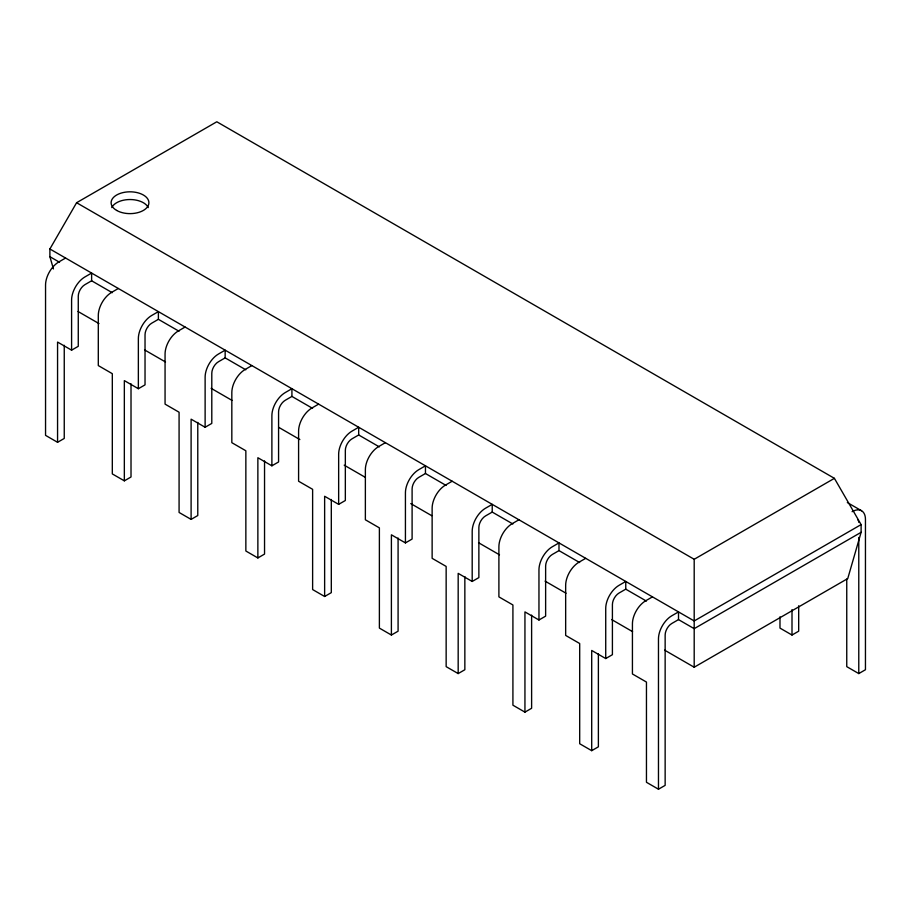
<?xml version="1.0" encoding="UTF-8"?>
<svg xmlns="http://www.w3.org/2000/svg" width="911" height="911" viewBox="0 0 911 911"><rect width="100%" height="100%" fill="white"/><g stroke="black" fill="none" stroke-linecap="round" stroke-linejoin="round"><path stroke-width="1.37" d="M53.43 268.939L49.889 256.686L49.889 248.976L76.592 202.72L216.807 121.778L834.408 478.343L861.111 524.599L861.111 532.309L847.754 578.565L694.193 667.228L664.62 650.147M65.581 258.041L58.908 261.89A18.88 10.898 -60 0 0 45.55 285.018L45.55 435.356L57.564 442.302L64.248 438.442L64.248 345.28M112.258 292.693L91.624 280.782L84.939 284.642A9.44 5.455 -60 0 0 78.266 296.2L78.266 346.317L71.593 350.166L57.564 342.069L57.564 442.302M118.328 288.491L111.654 292.351A18.88 10.898 -60 0 0 98.297 315.479L98.297 365.584L112.315 373.681L112.315 473.914L124.34 480.849L131.013 476.988L131.013 383.827M179.023 331.24L158.389 319.328L151.704 323.189A9.44 5.455 -60 0 0 145.031 334.747L145.031 384.863L138.358 388.712L124.34 380.616L124.34 480.849M185.092 327.038L178.419 330.898A18.88 10.898 -60 0 0 165.062 354.026L165.062 404.131L179.08 412.227L179.08 512.46L191.105 519.395L197.778 515.535L197.778 422.374M245.788 369.798L225.154 357.875L218.481 361.735A9.44 5.455 -60 0 0 211.796 373.294L211.796 423.41L205.123 427.259L191.105 419.174L191.105 519.395M251.857 365.584L245.184 369.445A18.88 10.898 -60 0 0 231.827 392.573L231.827 442.678L245.856 450.774L245.856 551.007L257.87 557.942L264.543 554.082L264.543 460.92M312.553 408.344L291.919 396.422L285.245 400.282A9.44 5.455 -60 0 0 278.572 411.84L278.572 461.957L271.888 465.817L257.87 457.721L257.87 557.942M318.622 404.131L311.949 407.991A18.88 10.898 -60 0 0 298.592 431.119L298.592 481.236L312.621 489.321L312.621 589.554L324.635 596.489L331.308 592.64L331.308 499.467M379.329 446.891L358.683 434.968L352.01 438.829A9.44 5.455 -60 0 0 345.337 450.387L345.337 500.503L338.653 504.364L324.635 496.267L324.635 596.489M385.399 442.678L378.714 446.538A18.88 10.898 -60 0 0 365.368 469.666L365.368 519.782L379.386 527.879L379.386 628.1L391.4 635.035L398.084 631.186L398.084 538.014M446.094 485.438L425.46 473.515L418.775 477.375A9.44 5.455 -60 0 0 412.102 488.945L412.102 539.05L405.429 542.91L391.4 534.814L391.4 635.035M452.163 481.224L445.49 485.085A18.88 10.898 -60 0 0 432.133 508.213L432.133 558.329L446.151 566.426L446.151 666.647L458.176 673.582L464.849 669.733L464.849 576.561M512.859 523.984L492.225 512.073L485.54 515.922A9.44 5.455 -60 0 0 478.867 527.492L478.867 577.597L472.194 581.457L458.176 573.361L458.176 673.582M518.928 519.782L512.255 523.631A18.88 10.898 -60 0 0 498.898 546.759L498.898 596.876L512.916 604.972L512.916 705.194L524.941 712.129L531.614 708.28L531.614 615.107M579.624 562.531L558.99 550.62L552.317 554.469A9.44 5.455 -60 0 0 545.632 566.038L545.632 616.143L538.959 620.004L524.941 611.907L524.941 712.129M585.693 558.329L579.02 562.178A18.88 10.898 -60 0 0 565.663 585.306L565.663 635.423L579.692 643.519L579.692 743.74L591.706 750.675L598.379 746.826L598.379 653.654M646.389 601.078L625.755 589.166L619.081 593.015A9.44 5.455 -60 0 0 612.408 604.585L612.408 654.69L605.724 658.551L591.706 650.454L591.706 750.675M76.592 202.72L694.193 559.286L834.408 478.343M652.458 596.876L645.785 600.725A18.88 10.898 -60 0 0 632.428 623.853L632.428 673.969L646.457 682.066L646.457 782.287L658.471 789.222L665.144 785.373L665.144 635.035A9.44 5.455 -60 0 1 671.828 623.466L678.501 619.617L694.193 628.67L861.111 532.309M861.111 524.599L694.193 620.96L49.889 248.976M779.987 616.804L779.987 628.1L792.001 635.035L798.685 631.186L798.685 605.769M846.752 579.123L846.752 666.647L858.777 673.582L865.45 669.733L865.45 519.395A18.88 10.898 -60 0 0 852.092 511.686M847.332 502.542L861.544 510.752M49.889 256.686L59.545 262.266M78.027 311.482L98.98 323.576M144.576 349.904L165.529 361.997M211.124 388.325L232.066 400.419M278.903 427.453L299.844 439.546M344.21 465.168L365.163 477.262M410.759 503.578L431.712 515.683M478.537 542.717L499.49 554.81M545.085 581.138L566.027 593.232M611.623 619.548L632.576 631.653M858.777 537.433L858.777 673.582M792.001 609.63L792.001 635.035M694.193 559.286L694.193 667.228M678.501 619.617L678.501 611.907L671.828 615.756A18.88 10.898 -60 0 0 658.471 638.884L658.471 789.222M625.755 589.166L625.755 581.457L619.081 585.306A18.88 10.898 -60 0 0 605.724 608.434L605.724 658.551M558.99 550.62L558.99 542.91L552.317 546.759A18.88 10.898 -60 0 0 538.959 569.887L538.959 620.004M492.225 512.073L492.225 504.364L485.54 508.213A18.88 10.898 -60 0 0 472.194 531.341L472.194 581.457M425.46 473.515L425.46 465.806L418.775 469.666A18.88 10.898 -60 0 0 405.429 492.794L405.429 542.91M358.683 434.968L358.683 427.259L352.01 431.119A18.88 10.898 -60 0 0 338.653 454.247L338.653 504.364M291.919 396.422L291.919 388.712L285.245 392.573A18.88 10.898 -60 0 0 271.888 415.701L271.888 465.817M225.154 357.875L225.154 350.166L218.481 354.026A18.88 10.898 -60 0 0 205.123 377.154L205.123 427.259M158.389 319.328L158.389 311.619L151.704 315.479A18.88 10.898 -60 0 0 138.358 338.607L138.358 388.712M91.624 280.782L91.624 273.072L84.939 276.933A18.88 10.898 -60 0 0 71.593 300.061L71.593 350.166M111.768 207.606A18.88 10.898 0 0 1 130.011 199.532A18.88 10.898 0 0 1 148.254 207.606M857.877 519.908A9.44 5.455 -60 0 1 858.264 520.591M858.549 521.388A9.44 5.455 -60 0 1 858.72 522.276M116.654 210.43A18.88 10.898 0 0 0 148.254 205.544A18.88 10.898 0 0 0 125.126 192.187A18.88 10.898 0 0 0 116.654 210.43"/></g></svg>
